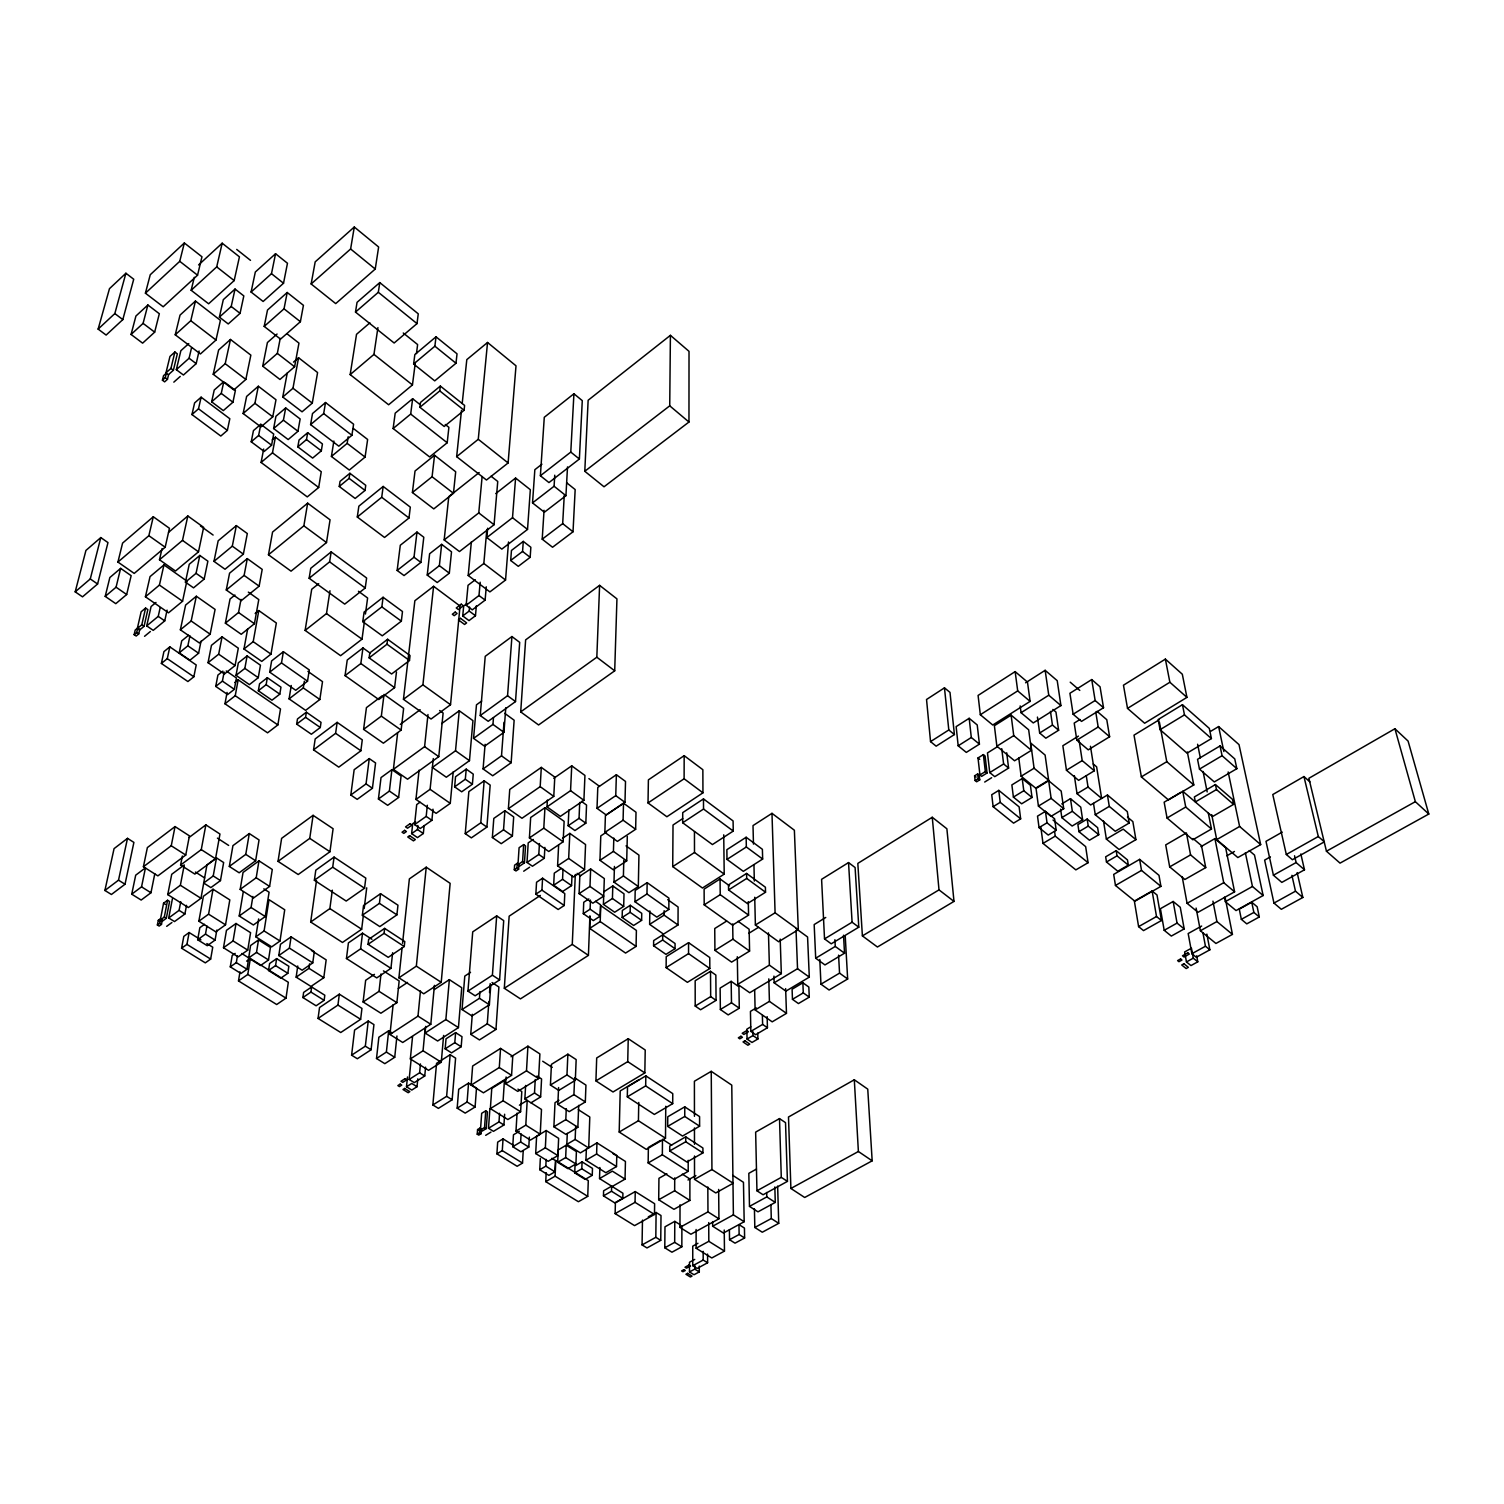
<?xml version="1.0" encoding="UTF-8"?>
<svg xmlns="http://www.w3.org/2000/svg" width="1504" height="1504" viewBox="0 0 1504 1504"><rect width="100%" height="100%" fill="white"/><g stroke="black" fill="none" stroke-linecap="round" stroke-linejoin="round"><path stroke-width="1.5" d="M660.463 1140.446L648.374 1147.439L648.149 1162.93L674.018 1179.38L688.193 1171.353L688.212 1160.298M709.832 968.52L688.55 953.63L688.569 942.651L666.216 956.657L666.122 967.617L687.403 982.338L709.832 968.52L709.756 957.54L688.569 942.651M688.964 422.022L689.02 351.353L670.408 335.336L588.139 400.252L584.793 471.278L604.025 486.788L688.964 422.022L669.731 405.836L670.408 335.336M699.266 1266.105L699.285 1271.914L694.021 1274.734L689.49 1271.952L689.49 1262.27L694.735 1259.431M666.855 1173.816L658.94 1178.309L658.696 1199.76L673.942 1209.329L689.885 1200.418L689.885 1178.967L682.327 1174.135M680.128 1224.688L674.788 1221.361L664.975 1226.813L664.787 1247.794L671.95 1252.212L681.838 1246.797L681.895 1225.798M702.951 792.815L684.113 778.771L684.17 755.666L648.393 779.862L648.017 802.948L666.874 816.747L702.951 792.815L702.857 769.71L684.17 755.666M699.604 1126.195L684.752 1116.457L684.771 1106.85L667.757 1116.776L667.682 1126.383L682.534 1136.046L699.604 1126.195L699.586 1116.588L684.771 1106.85M702.932 1152.91L685.73 1141.762L685.73 1136.836L669.75 1146.048L669.712 1150.955L686.914 1162.028L702.932 1152.91L702.913 1148.003L685.73 1136.836M718.649 1189.42L718.931 1218.823L690.9 1234.239L679.958 1227.396L680.034 1204.798M682.684 822.763L682.722 812.63L703.477 798.906L733.087 820.94L733.256 831.073L712.426 844.571L682.684 822.763L703.534 809.039L703.477 798.906M672.702 1103.654L672.758 1093.615L645.836 1075.868L627.525 1086.828L627.3 1096.848L654.334 1114.426L672.702 1103.654L645.667 1085.907L645.836 1075.868M675.033 948.686L675.07 943.516L662.7 934.868L653.657 940.602L653.582 945.753L665.971 954.363L675.033 948.686L662.662 940.019L662.7 934.868M689.885 1200.418L674.657 1190.773L674.713 1177.895M681.838 1246.797L674.676 1242.36L674.788 1221.361M649.841 910.935L649.634 924.377L663.546 934.116L678.022 924.96L678.097 907.006L667.738 899.655M723.725 834.833L724.214 874.125L702.462 888.018L672.72 866.605L673.021 825.019L682.741 818.59M688.193 1171.353L662.343 1154.771L662.493 1139.28L671.668 1145.202M639.162 1079.59L620.212 1090.945L619.197 1132.042L646.269 1149.357L665.501 1138.227L665.764 1106.267M668.829 909.45L668.923 898.132L647.152 882.66L635.196 890.424L634.951 901.742L656.816 917.12L668.829 909.45L646.964 893.978L647.152 882.66M642.471 1220.12L642.058 1244.917L647.002 1247.944L660.745 1240.349L661.008 1215.533L656.101 1212.468L648.318 1216.849M678.022 924.96L664.11 915.146L664.166 910.672M654.484 1214.461L654.616 1203.708L635.252 1191.563L615.399 1202.862L615.136 1213.615L634.575 1225.628L654.484 1214.461L635.045 1202.335L635.252 1191.563M660.745 1240.349L655.819 1237.303L656.101 1212.468M644.84 1072.916L645.216 1049.999L628.24 1038.7L596.693 1057.97L595.922 1080.887L613.03 1091.979L644.84 1072.916L627.732 1061.636L628.24 1038.7M665.501 1138.227L638.429 1120.743L638.749 1102.451M614.44 866.436L613.989 882.134L628.916 892.662L638.316 886.533L638.937 855.137L626.04 845.887M641.625 920.354L641.738 913.342L630.289 905.295L622.336 910.446L622.148 917.459L633.635 925.468L641.625 920.354L630.138 912.326L630.289 905.295M635.647 829.287L636.004 812.254L623.521 803.192L605.416 815.394L604.852 832.408L617.411 841.394L635.647 829.287L623.088 820.206L623.521 803.192M636.079 946.411L636.399 930.431L600.735 905.596L600.209 921.576L589.7 928.382L625.57 953.066L636.079 946.411L600.209 921.576M603.461 1195.868L611.508 1191.262L611.639 1186.186L603.612 1190.811L603.461 1195.868L614.76 1202.88L622.806 1198.293L622.919 1193.236L599.532 1178.572L599.87 1167.536M612.203 1186.487L625.044 1179.117L625.438 1161.464L612.842 1153.474M606.507 832.088L600.792 835.923L599.964 860.326L613.237 869.726L626.717 860.871L627.3 836.45M624.987 802.346L625.514 781.441L616.377 774.729L597.784 787.438L597.013 808.344L606.225 814.98L624.987 802.346L615.756 795.635L616.377 774.729M613.989 882.134L623.408 875.967L623.803 860.269M586.353 1149.094L585.94 1160.242L605.849 1172.725L616.508 1166.559L616.79 1155.41L596.956 1142.871L580.375 1152.891L566.82 1144.375L567.29 1133.32M590.64 868.955L589.982 886.458L603.743 896.083L592.858 903.19L579.096 893.62L579.83 876.118L590.64 868.955L604.326 878.58L603.405 904.374L614.685 912.232L623.69 906.404L624.01 893.827L612.805 885.95L603.818 891.816M599.964 860.326L613.425 851.396L613.82 838.085M603.405 904.374L612.429 898.508L612.805 885.95M614.704 670.822L616.941 598.874L599.607 585.357L525.629 639.877L520.704 711.9L538.582 724.966L614.704 670.822L596.825 657.21L599.607 585.357M585.94 1160.242L596.599 1154.019L596.956 1142.871M587.744 1196.357L588.29 1180.64L555.803 1160.449L555.089 1176.166L545.745 1181.636L578.401 1201.715L587.744 1196.357L555.089 1176.166M588.854 898.922L583.74 902.268L583.289 913.661L593.328 920.598L600.152 916.162L600.528 904.769L595.546 901.291M592.256 1175.301L592.482 1168.382L582.067 1161.859L574.998 1165.995L574.735 1172.894L585.188 1179.399L592.256 1175.301L581.804 1168.777L582.067 1161.859M540.35 895.444L509.16 916.162L504.31 988.278L520.459 998.882L588.421 955.378L589.906 915.767M583.289 913.661L590.113 909.206L590.452 900.088M589.7 928.382L590.132 916.97M558.604 1087.542L557.815 1104.368L569.208 1111.625L585.319 1101.943L585.94 1085.098L574.622 1077.785M566.82 1144.375L575.148 1139.449L575.675 1126.158M575.919 1163.964L576.408 1151.594L566.2 1145.202L558.247 1149.921L557.683 1162.291L567.929 1168.646L575.919 1163.964L565.673 1157.572L566.2 1145.202M558.962 1100.289L555.014 1102.676L553.886 1126.778L565.936 1134.392L577.856 1127.286L578.702 1105.365M547.381 800.09L547.005 806.877L560.353 816.371L583.909 800.297L584.943 775.444L571.727 765.837L553.773 778.301M557.815 1104.368L573.926 1094.63L574.528 1079.891M575.318 1080.323L576.164 1059.587L567.873 1054.191L551.442 1064.343L550.426 1085.042L558.774 1090.4L575.318 1080.323L566.97 1074.928L567.873 1054.191M568.888 809.866L568.136 825.734L574.923 830.546L585.827 823.177L586.541 805.054L581.503 801.406M558.623 845.342L557.589 865.834L573.494 876.945L584.548 869.594L585.564 844.552L569.828 833.385L562.515 838.33M553.886 1126.778L565.805 1119.634L566.275 1108.674M568.136 825.734L579.04 818.345L579.717 802.478M561.368 868.41L554.28 873.147L553.66 885.254L562.665 891.477L571.558 885.612L572.009 875.516M504.31 988.278L572.272 944.399L575.318 874.463M557.589 865.834L568.662 858.427L569.828 833.385M540.331 1158.512L539.767 1169.736L548.885 1175.357L554.938 1171.804L555.465 1160.58L551.836 1158.324M557.852 1155.598L558.642 1138.34L546.196 1130.538L536.608 1136.291L535.687 1153.549L548.189 1161.295L557.852 1155.598L545.35 1147.796L546.196 1130.538M564.226 905.483L564.79 893.583L542.587 878.204L536.552 882.246L535.856 894.166L558.153 909.488L564.226 905.483L541.929 890.124L542.587 878.204M547.005 806.877L570.561 790.672L571.727 765.837M579.378 459.021L582.274 400.647L573.926 393.766L544.279 417.285L540.387 475.753L548.96 482.577L579.378 459.021L570.787 452.084L573.926 393.766M539.767 1169.736L545.82 1166.145L546.159 1159.415M545.745 1181.636L546.196 1172.65M563.135 841.789L564.132 821.353L544.956 807.704L530.668 817.518L529.408 837.935L548.753 851.49L563.135 841.789L543.79 828.14L544.956 807.704M553.66 885.254L562.552 879.332L563.022 869.256M544.053 510.288L542.211 539.184L552.551 547.249L573.024 531.777L575.167 489.571L566.707 482.803M530.987 1102.789L540.632 1096.924L541.572 1078.951L537.003 1076.018M517.075 1113.11L515.985 1131.102L530.404 1140.088L540.218 1134.204L541.496 1109.463L524.858 1098.916L525.629 1085.456M524.858 1098.916L534.503 1093.013L535.236 1079.534M506.096 1077.014L505.664 1083.726L517.752 1091.378L538.582 1078.575L539.898 1053.928L527.923 1046.182L511.022 1056.767M553.773 796.387L554.788 777.117L541.308 767.397L509.743 789.468L508.39 808.701L521.982 818.27L553.773 796.387L540.18 786.648L541.308 767.397M542.211 539.184L562.684 523.618L564.244 495.493M533.243 839.458L528.205 842.879L527.002 862.45L532.454 866.229L544.279 858.258L544.88 847.391M519.369 1131.234L513.466 1134.787L512.751 1146.725L520.91 1151.782L528.806 1147.063L529.352 1137.118M541.929 464.172L534.841 469.699L532.529 502.9L544.373 512.225L565.936 495.681L567.516 466.917M505.664 1083.726L526.494 1070.829L527.923 1046.182M527.002 862.45L538.808 854.46L539.447 843.575M514.03 1145.691L503.05 1138.885L497.674 1142.119L496.903 1153.85L517.132 1166.277L522.527 1163.081L523.185 1151.35M515.985 1131.102L525.798 1125.161L527.208 1100.42L519.425 1105.177M490.36 1108.598L503.107 1100.759L504.423 1080.549L491.77 1088.407L490.36 1108.598L507.863 1119.54L520.61 1111.776L521.794 1091.566L517.94 1089.122M512.751 1146.725L520.628 1141.987L521.098 1134.016M532.529 502.9L554.092 486.243L554.75 475.189M524.464 862.826L525.535 845.906L523.655 844.609L519.087 847.711L517.978 864.631L519.858 865.947L524.464 862.826L522.584 861.529L523.655 844.609M511.567 1075.36L512.77 1056.259L500.569 1048.42L472.632 1066.016L471.166 1085.098L483.442 1092.806L511.567 1075.36L499.29 1067.539L500.569 1048.42M496.903 1153.85L502.28 1150.616L503.05 1138.885M489.872 1108.956L488.518 1128.282L493.462 1131.346L503.953 1124.973L504.63 1114.238M488.518 1128.282L499.008 1121.89L499.572 1113.298M514.293 869.801L516.925 868.034L517.226 863.371L518.918 864.537L518.598 869.199L515.985 870.966L514.293 869.801L514.612 865.138L517.226 863.371M512.394 835.998L513.691 816.898L504.912 810.712L493.801 818.42L492.353 837.521L501.227 843.669L512.394 835.998L503.539 829.813L504.912 810.712M472.312 1014.298L470.733 1034.357L479.438 1039.922L495.963 1029.413L498.896 987.019L492.052 982.526M499.591 979.931L503.708 920.617L496.677 915.88L472.726 931.86L467.951 991.117L475.132 995.798L499.591 979.931L492.41 975.194L496.677 915.88M530.16 557.326L530.856 547.268L523.279 541.402L511.454 550.445L510.683 560.484L518.297 566.331L530.16 557.326L522.565 551.442L523.279 541.402M480.472 1130.03L484.551 1127.53L485.736 1110.817L487.428 1111.87L486.262 1128.583L482.164 1131.083L480.472 1130.03L481.675 1113.317L485.736 1110.817M487.653 528.224L486.826 537.567L501.828 549.11L527.528 529.408L530.329 489.702L515.59 478.046L495.737 493.594M485.096 744.311L483.085 768.939L492.71 775.763L511.134 762.754L514.142 720.209L504.686 713.328M515.515 701.578L519.688 642.358L511.924 636.549L485.228 656.327L480.246 715.547L488.198 721.3L515.515 701.578L507.562 695.732L511.924 636.549M470.733 1034.357L487.277 1023.81L488.894 1001.476M489.533 992.546L490.191 983.635M477.238 1134.185L479.569 1132.756L479.889 1128.15L481.412 1129.09L481.092 1133.696L478.761 1135.125L477.238 1134.185L477.576 1129.579L479.889 1128.15M470.526 972.336L464.792 976.096L462.048 1009.541L471.974 1015.952L489.364 1004.766L490.812 984.688M475.095 1107L476.505 1088.106L468.552 1083.106L458.701 1089.272L457.178 1108.147L465.187 1113.11L475.095 1107L467.086 1102L468.552 1083.106M483.085 768.939L501.509 755.854L504.009 722.277M481.675 701.033L476.467 704.831L473.572 738.37L484.57 746.228L503.953 732.354L505.776 707.764M462.048 1009.541L479.438 998.299L479.945 991.606M486.901 827.087L490.172 785.069L484.156 780.82L468.853 791.63L465.244 833.63L471.354 837.86L486.901 827.087L480.772 822.82L484.156 780.82M486.826 537.567L512.507 517.714L515.59 478.046M473.572 738.37L492.955 724.402L493.481 717.69M471.354 541.929L468.195 575.487L489.89 591.899L505.551 580.036L508.521 541.985M461.484 410.442L456.652 456.652L486.469 480.02L508.108 462.95L516.004 365.81L487.54 342.48L466.804 359.625L462.198 403.504M461.183 1046.728L461.991 1036.688L455.618 1032.628L446.03 1038.794L445.165 1048.833L451.538 1052.875L461.183 1046.728L454.791 1042.667L455.618 1032.628M452.159 1099.762L455.599 1058.139L450.166 1054.699L436.555 1063.366L432.851 1104.951L438.378 1108.373L452.159 1099.762L446.632 1096.341L450.166 1054.699M425.707 1026.367L425.068 1033.022L437.645 1040.994L458.438 1027.608L461.747 987.714L449.358 979.649L434.43 989.482M475.302 579.736L468.026 585.3L466.146 605.266L472.275 609.853L485.115 600.134L486.262 586.823M479.174 472.538L448.775 496.64L444.169 539.936L459.453 551.554L494.064 524.727L497.749 481.468L491.094 476.242M472.406 784.223L473.252 774.109L466.221 769.127L455.543 776.741L454.622 786.855L461.69 791.8L472.406 784.223L465.319 779.241L466.221 769.127M468.195 575.487L483.837 563.492L486.788 529.972M412.547 1036.613L410.348 1058.948L428.565 1070.322L441.274 1062.238L443.624 1035.429M425.068 1033.022L445.861 1019.562L449.358 979.649M459.246 710.772L455.524 750.778L432.381 767.454L446.312 777.23L469.474 760.667L472.952 720.642L459.246 710.772L441.706 723.574M466.898 603.593L463.683 606.018L462.724 615.944L469.004 620.607L475.471 615.738L476.354 605.83M466.146 605.266L478.986 595.528L480.171 582.217M402.076 947.896L398.917 977.807L423.771 993.787L441.217 982.3L450.147 883.337L426.234 867.188L409.37 878.881L402.564 943.29M411.1 1059.587L409.144 1079.458L414.296 1082.636L424.748 1075.98L425.576 1067.163M419.071 770.198L415.95 799.414L436.122 813.344L450.26 803.362L453.193 771.872M393.127 1004.728L389.95 1034.47L402.734 1042.479L430.802 1024.28L434.412 985.364M462.724 615.944L469.192 611.056L469.568 607.09M444.169 539.936L478.761 512.902L482.126 476.524M409.144 1079.458L419.616 1072.784L420.443 1063.948M410.348 1058.948L423.056 1050.77L425.162 1028.416M450.523 704.718L460.055 606.056L433.603 586.297L414.86 600.735L403.448 699.322L431.065 719.025L450.523 704.718L422.906 684.828L433.603 586.297M456.652 456.652L478.272 439.3L487.54 342.48M407.471 1076.958L406.494 1086.79L411.776 1090.062L417.04 1086.715L417.792 1078.838M389.95 1034.47L417.999 1016.14L420.462 990.948M398.917 977.807L416.345 966.151L426.234 867.188M419.992 802.234L416.702 804.584L414.578 824.606L420.274 828.497L431.892 820.319L433.002 809.19M397.676 732.617L393.39 769.352L407.565 779.204L438.773 756.662L443.116 713.028L439.619 710.527M415.95 799.414L430.088 789.318L433.284 758.561M464.097 410.291L464.604 405.422L440.334 386.058L420.5 402.433L419.898 407.283L444.206 426.478L464.097 410.291L439.77 390.908L440.334 386.058M449.32 573.174L451.52 551.836L441.65 544.354L429.618 553.754L427.23 575.092L437.194 582.537L449.32 573.174L439.375 565.673L441.65 544.354M415.612 821.654L412.698 823.722L411.626 833.63L417.473 837.615L423.32 833.498L424.128 825.564M414.578 824.606L426.196 816.39L427.324 805.26M404.256 946.524L404.783 941.56L384.648 928.4L368.649 939.342L368.066 944.305L388.239 957.352L404.256 946.524L384.084 933.364L384.648 928.4M411.626 833.63L417.473 829.512L417.886 825.546M391.98 1032.872L388.671 1030.785L378.858 1037.215L376.508 1058.496L384.836 1063.666L394.725 1057.274L396.943 1035.993M453.456 493.293L455.693 471.767L434.543 455.261L415.029 471.015L412.397 492.522L433.772 508.897L453.456 493.293L432.08 476.749L434.543 455.261M374.458 974.366L365.66 980.288L363.103 1001.984L380.907 1013.226L396.868 1002.679L399.162 980.965L383.445 970.888M393.39 769.352L424.598 746.661L427.982 714.513M376.508 1058.496L386.378 1052.086L388.671 1030.785M419.879 404.444L412.641 398.729L395.195 413.168L393.127 428.527L429.618 456.953L447.196 442.759L448.888 427.343L445.259 424.485M455.994 363.254L457.028 353.816L436.01 336.802L414.841 354.587L413.638 364.006L434.731 380.869L455.994 363.254L434.882 346.202L436.01 336.802M371.939 939.286L362.52 933.194L348.42 942.876L346.446 958.518L376.752 977.901L390.946 968.35L392.638 952.728M396.906 914.864L397.958 905.201L380.55 893.696L363.536 905.521L362.351 915.203L379.816 926.596L396.906 914.864L379.44 903.359L380.55 893.696M398.635 797.44L401.079 776.008L391.905 769.653L381.02 777.568L378.425 799L387.675 805.317L398.635 797.44L389.404 791.066L391.905 769.653M371.093 1049.754L373.932 1024.6L368.236 1021.028L354.587 1030.052L351.598 1055.188L357.35 1058.741L371.093 1049.754L365.34 1046.182L368.236 1021.028M363.103 1001.984L379.046 991.324L381.001 973.972M409.483 660.5L410.047 655.537L387.618 639.275L369.796 652.924L369.138 657.887L391.604 673.999L409.483 660.5L386.998 644.22L387.618 639.275M420.894 562.402L423.79 537.229L416.984 532.078L400.29 545.256L397.15 570.448L404.031 575.562L420.894 562.402L414.014 557.232L416.984 532.078M401.136 730.098L403.636 708.365L384.028 694.416L381.339 716.148L363.592 729.365L383.388 743.183L401.136 730.098L381.339 716.148M360.64 1019.317L361.938 1008.432L339.321 994.182L319.525 1007.548L318.058 1018.434L340.75 1032.515L360.64 1019.317L337.949 1005.086L339.321 994.182M370.398 653.281L362.953 647.923L347.236 660.012L345.055 675.616L378.782 699.529L394.593 687.648L396.473 672.025M316.498 880.648L310.689 922.027L342.48 942.463L361.674 929.228L363.348 915.428M364.194 908.529L366.713 887.83M346.446 958.518L360.622 948.836L362.52 933.194M401.342 621.152L402.489 611.526L383.088 597.276L364.1 612.072L362.784 621.678L382.26 635.816L401.342 621.152L381.847 606.883L383.088 597.276M408.994 517.996L410.31 507.13L383.182 486.45L358.854 506.171L357.294 517.019L384.535 537.454L408.994 517.996L381.715 497.279L383.182 486.45M364.551 888.206L365.792 878.11L334.076 857.092L315.802 870.158L314.374 880.254L346.183 901.046L364.551 888.206L332.704 867.188L334.076 857.092M372.428 788.265L375.568 762.96L369.251 758.599L354.154 769.71L350.808 795.014L357.181 799.357L372.428 788.265L366.055 783.885L369.251 758.599M369.871 322.834L356.523 334.32L350.169 374.609L388.634 404.764L412.453 384.93L415.33 362.52M416.476 353.553L417.623 344.566L403.26 333.004M393.127 428.527L410.686 414.07L412.641 398.729M360.866 750.797L362.276 739.855L337.159 722.371L315.182 738.934L313.565 749.857L338.776 767.134L360.866 750.797L335.618 733.313L337.159 722.371M363.592 729.365L366.431 707.632L382.26 695.732M417.003 323.604L418.262 313.828L379.779 282.583L357.05 302.342L355.489 312.08L394.142 343.006L417.003 323.604L378.331 292.284L379.779 282.583M324.15 1000.348L324.808 995.234L311.629 986.962L303.62 992.414L302.906 997.547L316.103 1005.781L324.15 1000.348L310.933 992.076L311.629 986.962M297.754 966L296.156 977.149L310.99 986.436L323.792 977.713L326.161 959.872L311.422 950.49M345.055 675.616L360.847 663.527L362.953 647.923M310.689 922.027L329.865 908.585L332.328 890.18M329.94 851.753L333.098 828.723L313.095 815.337L281.624 838.348L278.033 861.36L298.206 874.52L329.94 851.753L309.749 838.367L313.095 815.337M318.716 583.684L311.704 589.267L305.124 630.402L340.6 655.688L362.013 639.162L364.494 620.87M365.434 614.008L367.615 597.99L358.441 591.279M296.156 977.149L308.959 968.332L309.561 963.876M312.757 962.898L314.298 951.656L291.08 936.86L280.496 944.268L278.804 955.529L302.135 970.212L312.757 962.898L289.426 948.122L291.08 936.86M365.228 588.008L366.619 578.006L331.162 551.893L310.764 568.286L309.147 578.269L344.717 604.119L365.228 588.008L329.62 561.857L331.162 551.893M365.04 490.436L365.754 485.341L349.887 473.29L340.036 481.374L339.246 486.469L355.151 498.463L365.04 490.436L349.116 478.366L349.887 473.29M239.982 971.847L238.497 980.909L276.698 1004.522L286.004 998.148L288.317 982.281L250.341 958.537L246.637 961.131M333.869 441.048L331.406 456.464L349.304 470.056L365.077 457.084L367.634 439.469L353.421 428.508M287.828 973.295L288.843 966.301L276.623 958.631L269.611 963.538L268.539 970.512L280.778 978.164L287.828 973.295L275.57 965.606L276.623 958.631M350.169 374.609L373.951 354.399L377.918 327.609M320.277 727.504L321.029 722.371L306.365 712.2L297.472 718.968L296.664 724.101L311.366 734.234L320.277 727.504L305.575 717.333L306.365 712.2M280.007 941.015L284.726 909.77L269.009 899.674L264.102 930.938L255.793 936.804L271.716 946.843L280.007 941.015L264.102 930.938M291.25 685.504L289.088 698.89L305.632 710.358L319.844 699.492L322.514 681.65L307.925 671.386M305.124 630.402L326.5 613.576L329.978 590.752M258.5 939.925L256.507 952.427L248.555 958.01L260.568 965.512L268.52 959.947L270.438 947.464L258.5 939.925L250.566 945.527L246.994 969.272L240.96 973.483L230.281 966.865L232.18 955.529L235.188 953.404M375.248 269.047L378.632 246.994L354.286 227.01L315.182 261.865L311.14 283.974L335.712 303.601L375.248 269.047L350.62 248.987L354.286 227.01M351.898 435.295L353.59 424.203L325.522 402.527L312.494 413.562L310.595 424.617L338.814 446.18L351.898 435.295L323.68 413.581L325.522 402.527M307.53 681.18L309.279 669.938L283.372 651.702L271.622 660.914L269.705 672.156L295.724 690.28L307.53 681.18L281.492 662.926L283.372 651.702M331.406 456.464L347.161 443.36L348.176 436.762M243.291 891.703L239.211 915.992L253.386 924.979L265.249 916.538L269.084 892.229L263.82 888.845M289.088 698.89L303.3 687.93L304.353 681.237M326.5 542.549L330.053 519.82L307.662 503.163L272.562 532.059L268.464 554.788L291.043 571.163L326.5 542.549L303.864 525.836L307.662 503.163M269.611 886.42L272.28 869.481L258.97 860.833L243.046 872.452L240.189 889.39L253.593 897.963L269.611 886.42L256.206 877.772L258.97 860.833M238.497 980.909L247.784 974.442L250.341 958.537M255.793 936.804L258.65 918.944M247.746 950.114L250.585 932.687L236.015 923.494L226.465 930.337L223.494 947.746L238.158 956.882L247.746 950.114L233.082 940.921L236.015 923.494M263.67 449.019L261.094 462.461L307.267 496.903L318.679 487.484L321.254 471.748L275.401 437.156L272.186 439.901M239.211 915.992L251.074 907.495L252.879 896.459M279.8 694.152L280.966 687.159L267.336 677.702L259.553 683.794L258.331 690.768L271.98 700.206L279.8 694.152L266.133 684.677L267.336 677.702M230.281 966.865L236.316 962.616L237.425 955.83M321.311 450.843L322.439 443.943L307.681 432.701L299.033 439.995L297.83 446.876L312.644 458.081L321.311 450.843L306.496 439.582L307.681 432.701M255.624 860.758L259.045 839.946L249.288 833.554L232.932 845.643L229.322 866.454L239.155 872.79L255.624 860.758L245.772 854.366L249.288 833.554M227.085 692.423L224.961 703.778L267.562 732.824L277.864 724.928L280.496 709.023L238.158 679.827L234.756 682.515M247.652 628.992L243.968 648.995L261.752 661.403L270.983 654.127L276.341 623.013L258.801 610.568L255.154 613.482M225.525 924.828L229.811 899.9L213.042 889.24L203.378 896.309L198.848 921.219L215.786 931.822L225.525 924.828L208.586 914.169L213.042 889.24M204.525 924.321L199.844 927.686L197.663 939.737L207.251 945.696L215.072 940.094L216.839 930.055M287.245 373.03L282.752 397.037L302.06 411.814L312.287 403.11L317.588 372.541L298.563 357.726L293.506 362.107M258.256 677.684L260.455 665.219L247.107 655.913L238.328 662.888L236.015 675.352L249.42 684.621L258.256 677.684L244.851 668.396L247.107 655.913M200.934 939.868L189.128 932.536L183.808 936.39L181.589 948.216L205.315 962.861L210.654 959.063L212.741 947.219L206.838 943.553M297.961 431.272L300.142 418.977L285.685 407.941L275.946 416.27L273.634 428.546L288.166 439.563L297.961 431.272L283.41 420.199L285.685 407.941M216.482 857.919L213.23 875.967L203.66 883.017L210.88 887.604L220.468 880.592L223.645 862.525L216.482 857.919L206.95 864.95L200.972 898.302L188.338 907.532L167.752 894.617L171.719 874.294L184.259 864.95L180.367 885.273L167.752 894.617M182.341 856.039L180.612 865.026L194.843 874.087L215.523 858.784L219.96 834.043L205.86 824.869L189.09 837.484M197.663 939.737L205.484 934.097L206.932 926.069M234.925 595.039L230.037 599.024L225.374 623.164L241.223 634.293L254.42 623.728L258.782 599.57L248.329 592.125M243.968 648.995L253.198 641.663L258.801 610.568M282.752 397.037L292.979 388.239L298.563 357.726M259.139 586.165L262.204 569.377L247.295 558.623L229.567 573.193L226.277 589.982L241.298 600.641L259.139 586.165L244.118 575.412L247.295 558.623M181.589 948.216L186.928 944.38L189.128 932.536M222.893 671.122L217.911 675.07L215.73 686.407L227.649 694.566L234.342 689.321L236.429 677.984L226.258 670.972M277.074 334.038L267.411 342.536L262.711 366.186L279.951 379.459L294.596 366.769L298.958 343.119L287.02 333.794M224.961 703.778L235.244 695.713L238.158 679.827M235.075 665.539L238.309 648.168L222.047 636.831L211.462 645.329L208.041 662.7L224.434 673.999L235.075 665.539L218.682 654.184L222.047 636.831M180.612 865.026L201.273 849.61L205.86 824.869M300.386 321.706L303.432 305.331L287.208 292.49L267.505 310.012L264.196 326.406L280.534 339.133L300.386 321.706L284.03 308.828L287.208 292.49M271.585 445.203L273.69 434.036L260.794 424.297L253.443 430.614L251.224 441.8L264.178 451.482L271.585 445.203L258.632 435.464L260.794 424.297M172.471 898.508L168.711 917.966L174.502 921.576L184.898 914L186.534 905.333M261.094 462.461L272.468 452.836L275.401 437.156M215.73 686.407L222.404 681.124L224.134 672.062M168.711 917.966L179.089 910.352L180.743 901.704M272.75 416.834L275.984 399.744L258.331 386.246L246.618 396.436L243.14 413.525L260.944 426.948L272.75 416.834L254.928 403.316L258.331 386.246M225.374 623.164L238.534 612.523L241.016 599.363M185.744 855.043L189.429 835.867L175.047 826.58L147.373 847.579L143.406 866.755L157.882 875.873L185.744 855.043L171.249 845.774L175.047 826.58M243.366 554.13L247.314 533.544L236.354 525.61L218.174 540.782L213.982 561.368L225.017 569.245L243.366 554.13L232.312 546.159L236.354 525.61M262.711 366.186L277.338 353.402L280.233 338.381M161.473 924.396L162.376 919.771L160.59 918.662L158.296 920.354L157.375 924.979L159.161 926.088L161.473 924.396L159.687 923.287L157.375 924.979M164.293 917.083L167.583 900.257L169.576 901.498L166.305 918.324L162.244 921.294L160.251 920.053L164.293 917.083L166.305 918.324M283.523 283.241L287.471 263.256L275.552 253.725L255.323 272.017L251.093 292.039L263.125 301.477L283.523 283.241L271.491 273.69L275.552 253.725M159.687 923.287L163.56 903.227L167.583 900.257M210.146 634.199L215.091 609.421L196.328 596.242L185.612 605.059L180.367 629.819L199.336 642.941L210.146 634.199L191.177 621.002L196.328 596.242M193.828 676.8L196.216 664.975L169.82 646.852L163.917 651.646L161.379 663.452L187.906 681.538L193.828 676.8L167.282 658.658L169.82 646.852M188.639 635.233L181.721 640.854L179.202 652.849L189.936 660.218L198.603 653.225L201.028 641.23M131.732 894.184L141.545 886.852L145.456 867.846L135.698 875.178L131.732 894.184L141.169 900.05L150.964 892.756L154.799 873.749M245.848 379.44L250.848 355.132L230.469 339.453L218.606 350.018L213.23 374.289L233.853 389.931L245.848 379.44L225.205 363.686L230.469 339.453M179.202 652.849L187.868 645.818L189.955 635.835M204.187 579.059L207.872 561.18L199.825 555.446L189.26 564.263L185.424 582.161L193.546 587.857L204.187 579.059L196.065 573.325L199.825 555.446M227.367 430.388L229.811 418.732L201.122 397.188L194.599 402.94L191.967 414.559L220.806 436.047L227.367 430.388L198.509 408.806L201.122 397.188M162.018 548.64L159.499 559.77L175.498 571.031L198.49 551.818L203.642 527.359L187.831 515.966L168.561 532.341M211.65 401.831L221.257 393.409L223.795 381.621L214.226 390.044L211.65 401.831L223.306 410.611L232.932 402.226L235.395 390.42L225.45 382.881M125.02 884.239L133.894 842.409L127.502 838.348L114.06 848.632L104.904 890.462L111.409 894.485L125.02 884.239L118.515 880.178L104.904 890.462M182.567 601.243L186.853 581.07L163.955 564.921L150.043 576.615L145.418 596.787L168.523 612.824L182.567 601.243L159.424 585.075L163.955 564.921M118.515 880.178L127.502 838.348M240.057 313.358L243.817 295.912L235.038 289.05L223.306 299.672L219.396 317.118L228.232 323.943L240.057 313.358L231.221 306.478L235.038 289.05M155.984 602.465L151.096 606.526L146.715 625.89L153.22 630.364L164.744 620.87L167.094 610.116M159.499 559.77L182.492 540.387L187.831 515.966M194.298 277.319L191.158 290.272L208.624 303.789L234.173 280.59L239.437 256.846L222.178 243.197L198.584 264.948M146.715 625.89L158.24 616.377L160.138 607.766M215.993 340.036L220.411 320.333L195.445 301.044L180.029 315.107L175.235 334.79L200.427 353.966L215.993 340.036L190.782 320.709L195.445 301.044M165.177 547.23L169.444 528.299L153.295 516.756L122.576 543.113L117.932 562.064L134.213 573.419L165.177 547.23L148.858 535.687L153.295 516.756M138.725 633.917L139.778 629.311L137.766 627.939L135.21 630.044L134.157 634.669L136.168 636.042L138.725 633.917L136.714 632.545L137.766 627.939M137.315 628.522L141.79 624.799L145.606 608.067L147.843 609.609L144.046 626.36L139.552 630.063L137.315 628.522L141.15 611.771L145.606 608.067M191.158 290.272L216.708 266.885L222.178 243.197M188.771 343.589L180.856 350.714L176.325 369.683L183.432 375.022L196.178 363.63L199.092 350.996M176.325 369.683L189.09 358.234L191.553 347.725M126.674 594.531L131.149 575.675L120.64 568.362L109.848 577.536L105.205 596.392L115.789 603.668L126.674 594.531L116.071 587.199L120.64 568.362M173.392 370.247L177.322 353.835L174.896 351.992L169.971 356.448L165.966 372.86L168.41 374.684L173.392 370.247L170.93 368.405L174.896 351.992M197.55 275.194L201.968 256.789L184.334 242.971L150.25 274.743L145.418 293.186L163.184 306.778L197.55 275.194L179.747 261.32L184.334 242.971M162.432 380.211L165.271 377.673L166.38 373.142L163.541 375.68L162.432 380.211L164.632 381.866L167.452 379.328L168.561 374.797M97.591 584.003L107.968 542.587L100.806 537.567L85.935 550.426L75.2 591.843L82.513 596.844L97.591 584.003L90.278 578.946L100.806 537.567M154.668 332.14L159.33 313.734L147.881 304.992L135.924 316.028L131.074 334.452L142.617 343.156L154.668 332.14L143.087 323.379L147.881 304.992M122.82 319.6L133.724 279.236L125.904 273.239L109.472 288.674L98.136 329.094L106.126 335.072L122.82 319.6L114.83 313.565L125.904 273.239M98.136 329.094L114.83 313.565M145.418 293.186L179.747 261.32M131.074 334.452L143.087 323.379M175.235 334.79L190.782 320.709M219.396 317.118L231.221 306.478M251.093 292.039L271.491 273.69M165.966 372.86L170.93 368.405M173.825 382.148L180.236 376.432M311.14 283.974L350.62 248.987M264.196 326.406L284.03 308.828M213.23 374.289L225.205 363.686M191.967 414.559L198.509 408.806M355.489 312.08L378.331 292.284M243.14 413.525L254.928 403.316M75.2 591.843L90.278 578.946M251.224 441.8L258.632 435.464M273.634 428.546L283.41 420.199M117.932 562.064L148.858 535.687M105.205 596.392L116.071 587.199M310.595 424.617L323.68 413.581M297.83 446.876L306.496 439.582M413.638 364.006L434.882 346.202M145.418 596.787L159.424 585.075M185.424 582.161L196.065 573.325M213.982 561.368L232.312 546.159M134.157 634.669L136.714 632.545M419.898 407.283L439.77 390.908M144.553 636.305L150.344 631.53M339.246 486.469L349.116 478.366M268.464 554.788L303.864 525.836M226.277 589.982L244.118 575.412M180.367 629.819L191.177 621.002M161.379 663.452L167.282 658.658M357.294 517.019L381.715 497.279M412.397 492.522L432.08 476.749M309.147 578.269L329.62 561.857M208.041 662.7L218.682 654.184M236.015 675.352L244.851 668.396M397.15 570.448L414.014 557.232M269.705 672.156L281.492 662.926M258.331 690.768L266.133 684.677M540.387 475.753L570.787 452.084M362.784 621.678L381.847 606.883M427.23 575.092L439.375 565.673M584.793 471.278L669.731 405.836M369.138 657.887L386.998 644.22M510.683 560.484L522.565 551.442M296.664 724.101L305.575 717.333M143.406 866.755L171.249 845.774M313.565 749.857L335.618 733.313M403.448 699.322L422.906 684.828M400.29 724.402L420.142 709.719M229.322 866.454L245.772 854.366M166.681 926.332L171.907 922.516M350.808 795.014L366.055 783.885M278.033 861.36L309.749 838.367M240.189 889.39L256.206 877.772M480.246 715.547L507.562 695.732M198.848 921.219L208.586 914.169M378.425 799L389.404 791.066M520.704 711.9L596.825 657.21M314.374 880.254L332.704 867.188M223.494 947.746L233.082 940.921M454.622 786.855L465.319 779.241M278.804 955.529L289.426 948.122M465.244 833.63L480.772 822.82M268.539 970.512L275.57 965.606M508.39 808.701L540.18 786.648M362.351 915.203L379.44 903.359M492.353 837.521L503.539 829.813M368.066 944.305L384.084 933.364M529.408 837.935L543.79 828.14M302.906 997.547L310.933 992.076M597.013 808.344L615.756 795.635M517.978 864.631L522.584 861.529M523.693 871.211L529.634 867.206M318.058 1018.434L337.949 1005.086M648.017 802.948L684.113 778.771M604.852 832.408L623.088 820.206M535.856 894.166L541.929 890.124M398.278 988.56L407.509 982.432M579.096 893.62L589.982 886.458M351.598 1055.188L365.34 1046.182M467.951 991.117L492.41 975.194M944.474 687.836L926.539 699.492L930.544 741.622L936.146 746.172L954.401 734.554L950.002 692.404L944.474 687.836L948.798 729.966L954.401 734.554M672.72 866.605L694.491 852.486L694.453 831.693M634.951 901.742L646.964 893.978M754.726 897.268L755.384 925.016L778.621 941.748L798.304 929.679L794.375 830.227L771.984 813.344L753.015 825.583L753.466 844.082M746.153 837.258L726.864 849.685L726.996 859.404L743.314 871.342L762.66 859.047L762.396 849.309L746.153 837.258L746.341 846.978L762.66 859.047M622.148 917.459L630.138 912.326M1015.144 671.611L978.089 695.431L980.326 714.738L992.753 725.022L1030.108 701.39L1027.476 682.083L1015.144 671.611L1017.7 690.9L1030.108 701.39M726.996 859.404L746.341 846.978M445.165 1048.833L454.791 1042.667M930.544 741.622L948.798 729.966M969.178 718.31L956.149 726.62L958.18 745.796L966.301 752.395L979.424 744.142L977.224 724.966L969.178 718.31L971.302 737.486L979.424 744.142M1025.596 682.797L1045.148 670.314L1057.218 680.673L1060.922 705.583L1033.248 722.935L1021.066 712.708L1020.163 705.921M729.459 885.762L720.059 878.956L704.116 889.127L704.192 904.844L732.542 925.129L748.578 915.128L748.296 901.648M649.634 924.377L664.11 915.146M980.326 714.738L1017.7 690.9M406.494 1086.79L411.758 1083.444L417.04 1086.715M746.586 873.448L728.5 884.935L728.575 889.917L747.432 903.584L765.536 892.229L765.404 887.228L746.586 873.448L746.698 878.449L765.536 892.229M704.192 904.844L720.228 894.673L720.059 878.956M728.575 889.917L746.698 878.449M958.18 745.796L971.302 737.486M1011.12 715.133L994.388 725.718L996.87 746.21L1014.561 760.78L1031.424 750.308L1028.661 729.797L1011.12 715.133L1013.734 735.625L1031.424 750.308M1021.066 712.708L1048.758 695.224L1045.148 670.314M653.582 945.753L662.662 940.019M1091.735 679.564L1069.927 693.269L1073.123 714.231L1081.526 721.394L1103.522 707.745L1100.044 686.783L1091.735 679.564L1095.138 700.507L1103.522 707.745M978.014 757.96L983.372 754.613L985.082 756.004L987.056 773L981.661 776.365L979.931 774.955L978.014 757.96L979.724 759.37M996.87 746.21L1013.734 735.625M997.284 746.792L987.47 752.94L989.764 772.586L994.764 776.666L1008.601 768.074L1006.702 752.79M432.851 1104.951L446.632 1096.341M726.639 921.087L714.738 928.532L714.926 950.359L731.602 962.109L749.594 951.073L749.124 929.228L738.107 921.313M471.166 1085.098L499.29 1067.539M1052.894 709.437L1055.958 712.05L1058.628 730.248L1045.844 738.201L1039.659 733.012L1052.443 725.041L1050.469 711.392M666.122 967.617L688.55 953.63M1073.123 714.231L1095.138 700.507M974.592 775.838L977.675 773.921L979.217 775.18L979.743 779.862L976.66 781.779L975.118 780.52L974.592 775.838L976.134 777.098M1165.374 659.109L1123.469 685.204L1127.511 708.384L1144.638 723.236L1186.938 697.386L1182.313 674.224L1165.374 659.109L1169.868 682.252L1186.938 697.386M979.931 774.955L985.327 771.608L983.372 754.613M975.118 780.52L978.202 778.621L977.675 773.921M989.764 772.586L1003.619 763.976L1001.739 748.691M848.538 862.582L821.598 879.314L824.53 938.91L831.223 943.816L858.784 927.178L855.099 867.545L848.538 862.582L852.091 922.215L858.784 927.178M1079.985 719.495L1074.213 723.086L1076.826 740.175L1088.257 749.838L1109.614 736.753L1106.775 719.683L1097.036 711.317M457.178 1108.147L467.086 1102M984.688 782.042L991.644 777.718M755.384 925.016L775.086 912.796L771.984 813.344M714.926 950.359L732.918 939.192L732.692 923.907M932.254 817.274L857.825 863.39L862.394 935.902L877.434 947.012L953.987 901.404L946.881 828.779L932.254 817.274L939.004 889.879L953.987 901.404M748.691 933.401L758.411 927.385M1078.443 736.095L1062.858 745.721L1066.449 770.236L1078.594 780.35L1094.329 770.781L1090.456 746.266M1127.511 708.384L1169.868 682.252M1076.826 740.175L1098.183 726.996L1095.758 712.05M1021.122 776.214L1034.075 768.224L1030.71 743.07L1045.111 755.064L1048.626 780.219L1035.673 788.134L1021.122 776.214L1018.772 757.922M998.788 790.371L991.738 794.732L993.129 806.689L1013.564 823.139L1020.652 818.853L1019.129 806.877L998.788 790.371L1000.216 802.346L1020.652 818.853M1022.212 778.564L1011.872 784.919L1013.395 797.101L1021.648 803.794L1032.026 797.458L1030.409 785.295L1022.212 778.564L1023.792 790.728L1032.026 797.458M710.508 971.302L695.168 980.74L695.205 1006.044L700.601 1009.748L716.073 1000.367L715.848 975.043L710.508 971.302L710.678 996.626L716.073 1000.367M993.129 806.689L1000.216 802.346M1013.395 797.101L1023.792 790.728M550.426 1085.042L566.97 1074.928M1048.683 780.764L1036.049 788.472L1038.418 806.069L1051.014 816.352L1063.723 808.701L1061.185 791.085L1048.683 780.764L1051.127 798.361L1063.723 808.701M1066.449 770.236L1082.203 760.61L1079.12 740.551M825.752 917.478L814.172 924.565L815.694 958.217L824.963 964.929L844.534 953.198L843.518 935.225M1182.464 704.699L1158.174 719.514L1160.073 729.684L1187.051 753.147L1211.416 738.577L1209.31 728.406L1182.464 704.699L1184.475 714.87L1211.416 738.577M1158.982 719.927L1134.016 735.155L1141.367 776.91L1168.42 799.902L1193.781 784.956L1187.333 751.962M731.17 981.341L720.134 988.072L720.36 1009.504L728.18 1014.899L739.291 1008.206L738.934 986.774L731.17 981.341L731.489 1002.792L739.291 1008.206M695.205 1006.044L710.678 996.626M485.679 1135.332L490.962 1132.117M780.2 939.098L781.328 973.652L749.744 992.734L737.768 984.349L769.371 965.136L768.45 932.894M1160.073 729.684L1184.475 714.87M1038.418 806.069L1051.127 798.361M824.53 938.91L852.091 922.215M595.922 1080.887L627.732 1061.636M1045.449 811.352L1037.516 816.146L1039.057 827.614L1048.232 835.058L1056.203 830.283L1054.605 818.815L1045.449 811.352L1047.028 822.82L1056.203 830.283M1093.502 803.362L1095.269 814.754L1115.235 831.261L1129.222 823.008L1127.304 811.615L1107.452 795.014L1090.663 804.978L1077.033 793.68L1088.031 787.043L1086.283 775.782M720.36 1009.504L731.489 1002.792M1061.768 803.926L1070.472 798.662L1080.737 807.122L1082.636 819.755L1072.126 826.034L1061.824 817.612L1060.621 809.19M795.992 928.551L807.573 936.992L809.302 977.13L785.896 991.136L774.146 982.808L797.534 968.708L796.067 930.788M815.694 958.217L835.265 946.43L834.908 939.699M1039.057 827.614L1047.028 822.82M862.394 935.902L939.004 889.879M1061.824 817.612L1072.333 811.295L1070.472 798.662M1210.645 731.339L1218.616 726.564L1239.014 744.63L1260.672 844.609L1237.83 857.562L1216.717 839.627L1211.716 814.642M1141.367 776.91L1166.784 761.701L1159.396 722.127M756.268 1007.887L750.44 1011.384L750.853 1031.387L755.685 1034.714L767.435 1027.758L767.134 1016.648M785.633 988.617L786.479 1013.358L772.191 1021.836L755.121 1009.936L769.428 1001.382L768.788 978.878M802.873 982.789L792.1 989.237L792.458 999.333L798.436 1003.563L809.265 997.133L808.832 987.038L802.873 982.789L803.286 992.884L809.265 997.133M1053.007 820.018L1085.662 846.639L1088.069 862.713L1075.849 869.876L1043.005 843.406L1055.244 836.111L1054.605 831.505M1087.166 819.06L1077.898 824.587L1078.951 831.656L1089.46 840.228L1098.747 834.739L1097.638 827.67L1087.166 819.06L1088.257 826.11L1098.747 834.739M1095.269 814.754L1109.275 806.388L1107.452 795.014M627.3 1096.848L645.667 1085.907M792.458 999.333L803.286 992.884M1220.045 745.946L1197.541 759.332L1199.478 769.108L1214.273 781.93L1236.852 768.676L1234.746 758.9L1220.045 745.946L1222.075 755.704L1236.852 768.676M535.687 1153.549L545.35 1147.796M845.248 936.334L847.654 978.991L829.08 990.008L820.958 984.18L839.552 973.126L838.574 955.153M750.778 1026.818L746.849 1029.168L747.056 1039.076L752 1042.46L757.903 1038.982L757.772 1033.022M1078.951 831.656L1088.257 826.11M750.853 1031.387L762.622 1024.412L762.378 1015.52M1199.478 769.108L1222.075 755.704M747.056 1039.076L752.959 1035.56L752.884 1031.594M1180.866 792.345L1164.152 802.196L1167.048 818.007L1192.841 839.777L1211.491 829.005L1208.332 813.194M712.633 1221.605L712.652 1226.23L723.443 1233.036L744.179 1221.718L733.388 1214.856L731.771 1085.136L711.242 1071.337L694.397 1081.244L694.453 1116.288M557.683 1162.291L565.673 1157.572M1106.361 839.063L1123.225 829.136L1135.915 839.646L1119.07 849.497L1106.361 839.063L1103.504 821.015M619.197 1132.042L638.429 1120.743M1215.439 784.562L1194.364 796.932L1195.36 801.933L1216.473 789.562L1215.439 784.562L1232.509 799.357L1233.562 804.377L1212.468 816.597L1182.708 791.236L1185.735 807.046L1211.491 829.005M1167.048 818.007L1185.735 807.046M1116.175 850.662L1105.666 856.81L1106.474 861.999L1117.792 871.23L1128.338 865.12L1127.474 859.931L1116.175 850.662L1117.021 855.851L1128.338 865.12M1106.474 861.999L1117.021 855.851M574.735 1172.894L581.804 1168.777M667.682 1126.383L684.752 1116.457M1139.637 859.367L1113.693 874.407L1115.46 885.461L1134.9 901.216L1160.919 886.382L1158.982 875.328L1139.637 859.367L1141.517 870.421L1160.919 886.382M599.532 1178.572L612.372 1171.146L625.044 1179.117M1303.949 776.553L1272.779 794.544L1286.315 854.479L1292.387 859.724L1324.347 841.845L1318.312 836.525L1303.949 776.553L1309.89 781.873M1115.46 885.461L1141.517 870.421M1394.922 728.744L1308.875 778.301L1326.453 851.226L1340.045 863.127L1428.8 814.04L1408.082 741.077L1394.922 728.744L1415.358 801.67L1428.8 814.04M648.149 1162.93L662.343 1154.771M669.712 1150.955L685.73 1141.762M1200.925 846.658L1214.912 838.612L1225.647 847.748L1234.596 891.816L1198.011 912.308L1187.088 903.321L1182.219 876.888M1216.717 839.627L1239.616 826.486L1260.672 844.609M1169.68 866.887L1190.566 854.892L1205.738 867.601L1184.87 879.483L1169.68 866.887L1165.713 844.91L1186.412 832.896L1190.566 854.892M1152.12 890.988L1134.373 901.122L1138.603 926.633L1143.529 930.6L1161.445 920.523L1157.008 894.993L1152.12 890.988L1156.52 916.519L1161.445 920.523M1226.832 855.814L1234.446 851.471M1282.254 832.107L1265.992 841.338L1273.418 875.215L1281.822 882.397L1304.494 869.801L1300.828 853.971M779.504 1118.6L755.647 1132.117L756.944 1190.792L763.092 1194.759L787.438 1181.373L785.52 1122.642L779.504 1118.6L781.29 1177.369L787.438 1181.373M615.136 1213.615L635.045 1202.335M854.31 1079.778L788.491 1117.021L790.897 1188.461L804.696 1197.485L872.17 1160.825L867.752 1089.14L854.31 1079.778L858.389 1151.5L872.17 1160.825M1173.176 901.479L1160.411 908.698L1164.19 930.299L1171.315 936.071L1184.193 928.908L1180.264 907.288L1173.176 901.479L1177.049 923.099L1184.193 928.908M688.005 1180.001L695.882 1175.564M1138.603 926.633L1156.52 916.519M711.937 1169.548L733.181 1183.253L715.772 1192.954L694.528 1179.362L711.937 1169.548L711.242 1071.337M658.696 1199.76L674.657 1190.773M1187.088 903.321L1223.73 882.698L1234.596 891.816M1270.41 856.866L1264.638 860.119L1273.963 903.077L1281.333 909.3L1302.84 897.474L1297.162 872.602M1286.315 854.479L1318.312 836.525M1164.19 930.299L1177.049 923.099M1225.346 901.648L1252.456 886.495L1263.134 895.519L1236.044 910.559L1225.346 901.648L1224.463 897.155M1273.418 875.215L1296.11 862.544L1304.494 869.801M1326.453 851.226L1415.358 801.67M756.437 1169.078L748.823 1173.327L749.481 1206.396L757.978 1211.848L775.274 1202.41L774.842 1186.957M1201.64 926.05L1188.179 933.533L1191.882 953.705L1196.282 957.277L1209.855 949.814L1206.866 934.116M1200.38 930.75L1216.905 921.557L1232.453 934.379L1215.928 943.459L1200.38 930.75L1196.112 908.078M1251.742 902.231L1239.277 909.149L1241.345 919.339L1246.778 923.87L1259.299 916.97L1257.156 906.78L1251.742 902.231L1253.866 912.42L1259.299 916.97M642.058 1244.917L655.819 1237.303M679.958 1227.396L707.97 1211.886L718.931 1218.823M1241.345 919.339L1253.866 912.42M1273.963 903.077L1295.489 891.195L1302.84 897.474M756.944 1190.792L781.29 1177.369M1191.882 953.705L1205.456 946.242L1209.855 949.814M664.787 1247.794L674.676 1242.36M1186.449 961.94L1193.274 958.18L1197.786 961.827L1190.961 965.568L1186.449 961.94L1184.644 951.957L1191.45 948.197L1193.274 958.18M712.652 1226.23L733.388 1214.856M749.481 1206.396L766.796 1196.902L775.274 1202.41M790.897 1188.461L858.389 1151.5M697.931 1243.3L692.742 1246.139L692.761 1265.691L697.179 1268.417L707.613 1262.777L707.576 1254.092M696.126 1248.245L708.816 1241.326L724.477 1251.102L711.787 1257.964L696.126 1248.245L696.108 1229.501M729.534 1239.71L739.122 1234.502L744.612 1237.98L735.024 1243.169L729.534 1239.71L729.402 1229.821M754.82 1227.471L771.289 1218.541L778.734 1223.335L762.284 1232.227L754.82 1227.471L754.425 1208.878M692.761 1265.691L703.195 1260.051L707.613 1262.777M689.49 1271.952L694.735 1269.113L699.285 1271.914M502.28 1150.616L522.527 1163.081M477.576 1129.579L479.099 1130.519M479.569 1132.756L481.092 1133.696M247.784 974.442L286.004 998.148M158.296 920.354L160.082 921.463M484.551 1127.53L486.262 1128.583M545.82 1166.145L554.938 1171.804M186.928 944.38L210.654 959.063M611.508 1191.262L622.806 1198.293M499.008 1121.89L503.953 1124.973M386.378 1052.086L394.725 1057.274M419.616 1072.784L424.748 1075.98M236.316 962.616L246.994 969.272M520.628 1141.987L528.806 1147.063M163.56 903.227L165.534 904.468M241.73 953.498L248.818 957.935M205.484 934.097L215.072 940.094M256.507 952.427L268.52 959.947M525.798 1125.161L540.218 1134.204M141.545 886.852L150.964 892.756M179.089 910.352L184.898 914M503.107 1100.759L520.61 1111.776M423.056 1050.77L441.274 1062.238M180.367 885.273L200.972 898.302M308.959 968.332L323.792 977.713M575.148 1139.449L588.703 1147.984L589.794 1117.002L578.288 1109.651M596.599 1154.019L616.508 1166.559M565.805 1119.634L577.856 1127.286M379.046 991.324L396.868 1002.679M417.999 1016.14L430.802 1024.28M534.503 1093.013L540.632 1096.924M213.23 875.967L220.468 880.592M195.407 872.038L204.694 877.96M251.074 907.495L265.249 916.538M526.494 1070.829L538.582 1078.575M445.861 1019.562L458.438 1027.608M201.273 849.61L215.523 858.784M573.926 1094.63L585.319 1101.943M487.277 1023.81L495.963 1029.413M542.7 1061.241L552.231 1067.389M360.622 948.836L390.946 968.35M416.345 966.151L441.217 982.3M217.422 838.142L228.664 845.436M732.843 1175.414L743.465 1182.313L744.179 1221.718M479.438 998.299L489.364 1004.766M329.865 908.585L361.674 929.228M572.272 944.399L588.421 955.378M417.473 829.512L423.32 833.498M141.79 624.799L144.046 626.36M222.404 681.124L234.342 689.321M235.244 695.713L277.864 724.928M187.868 645.818L198.603 653.225M752.959 1035.56L757.903 1038.982M426.196 816.39L431.892 820.319M158.24 616.377L164.744 620.87M516.925 868.034L518.598 869.199M762.622 1024.412L767.435 1027.758M590.113 909.206L600.152 916.162M562.552 879.332L571.558 885.612M430.088 789.318L450.26 803.362M303.3 687.93L319.844 699.492M538.808 854.46L544.279 858.258M769.428 1001.382L786.479 1013.358M253.198 641.663L270.983 654.127M577.16 873.354L580.657 875.798M612.429 898.508L623.69 906.404M568.662 858.427L584.548 869.594M238.534 612.523L254.42 623.728M424.598 746.661L438.773 756.662M455.524 750.778L469.474 760.667M623.408 875.967L638.316 886.533M732.918 939.192L749.594 951.073M769.371 965.136L781.328 973.652M579.04 818.345L585.827 823.177M360.847 663.527L394.593 687.648M182.492 540.387L198.49 551.818M613.425 851.396L626.717 860.871M501.509 755.854L511.134 762.754M797.534 968.708L809.302 977.13M720.228 894.673L748.578 915.128M326.5 613.576L362.013 639.162M570.561 790.672L583.909 800.297M200.464 525.949L213.117 535.048M839.552 973.126L847.654 978.991M492.955 724.402L503.953 732.354M775.086 912.796L798.304 929.679M588.891 778.621L599.438 786.272M694.491 852.486L724.214 874.125M835.265 946.43L844.534 953.198M703.534 809.039L733.256 831.073M469.192 611.056L475.471 615.738M272.468 452.836L318.679 487.484M165.271 377.673L167.452 379.328M478.986 595.528L485.115 600.134M221.257 393.409L232.932 402.226M189.09 358.234L196.178 363.63M483.837 563.492L505.551 580.036M347.161 443.36L365.077 457.084M292.979 388.239L312.287 403.11M478.761 512.902L494.064 524.727M277.338 353.402L294.596 366.769M512.507 517.714L527.528 529.408M216.708 266.885L234.173 280.59M410.686 414.07L447.196 442.759M562.684 523.618L573.024 531.777M478.272 439.3L508.108 462.95M236.711 249.42L250.51 260.361M373.951 354.399L412.453 384.93M554.092 486.243L565.936 495.681M978.202 778.621L979.743 779.862M1055.244 836.111L1088.069 862.713M985.327 771.608L987.056 773M1003.619 763.976L1008.601 768.074M1072.333 811.295L1082.636 819.755M1034.075 768.224L1048.626 780.219M1127.436 817.086L1132.85 821.598L1135.915 839.646M1088.031 787.043L1101.642 798.398L1096.623 766.833L1093.258 763.994M1109.275 806.388L1129.222 823.008M1082.203 760.61L1094.329 770.781M1052.443 725.041L1058.628 730.248M1193.104 838.555L1201.47 845.624L1205.738 867.601M1048.758 695.224L1060.922 705.583M1098.183 726.996L1109.614 736.753M1249.222 850.568L1254.505 855.08L1263.134 895.519M1070.209 682.177L1079.797 690.43M1166.784 761.701L1193.781 784.956M1216.473 789.562L1233.562 804.377M1294.549 855.757L1296.11 862.544M1291.898 875.347L1295.489 891.195M1245.368 852.806L1252.456 886.495M1218.616 726.564L1223.861 751.53M1228.166 771.984L1239.616 826.486M1197.616 744.254L1200.342 757.866M1203.068 771.496L1207.167 791.931M1214.912 838.612L1223.73 882.698M1225.215 898.095L1232.453 934.379M1212.938 901.159L1216.905 921.557M1202.918 932.781L1205.456 946.242M1196.695 955.83L1197.786 961.827M1074.345 775.65L1077.033 793.68M1037.44 717.088L1039.659 733.012M1040.843 827.332L1043.005 843.406M819.793 959.496L820.958 984.18M773.94 976.115L774.146 982.808M777.643 1186.092L778.734 1223.335M770.913 1204.572L771.289 1218.541M766.683 1192.484L766.796 1196.902M753.955 864.894L754.331 881.081M754.651 989.707L755.121 1009.936M744.612 1237.98L744.442 1228.072L738.972 1224.594L739.122 1234.502M737.298 956.732L737.768 984.349M724.232 1230.028L724.477 1251.102M708.722 1222.564L708.816 1241.326M707.82 1186.994L707.97 1211.886M703.158 1251.347L703.195 1260.051M694.453 1127.962L694.491 1144.318M694.491 1155.993L694.528 1179.362M694.735 1265.24L694.735 1269.113M461.258 604.176L456.257 607.973L458.363 609.552L463.364 605.755L461.258 604.176M455.186 612.09L452.328 614.252L454.208 615.662L457.066 613.5L455.186 612.09M460.487 618.332L458.419 619.892L464.567 624.461L466.635 622.9L460.487 618.332M410.084 823.666L405.554 826.88L407.528 828.215L412.04 825L410.084 823.666M404.632 830.358L402.057 832.201L403.824 833.385L406.4 831.562L404.632 830.358M409.614 835.66L407.753 836.976L413.45 840.868L415.33 839.552L409.614 835.66M405.084 1078.669L401.004 1081.263L402.771 1082.372L406.851 1079.759L405.084 1078.669M400.177 1084.121L397.846 1085.587L399.444 1086.565L401.775 1085.098L400.177 1084.121M404.689 1088.445L402.997 1089.516L408.167 1092.694L409.84 1091.622L404.689 1088.445M746.792 1030.578L742.205 1033.286L743.878 1034.432L748.447 1031.725L746.792 1030.578M740.946 1036.256L738.332 1037.816L739.818 1038.832L742.431 1037.29L740.946 1036.256M744.931 1040.787L743.032 1041.915L747.883 1045.224L749.782 1044.114L744.931 1040.787M1187.784 952.84L1182.501 955.773L1184.005 956.995L1189.307 954.062L1187.784 952.84M1180.602 958.95L1177.594 960.605L1178.948 961.695L1181.975 960.041L1180.602 958.95M1183.911 963.782L1181.73 964.985L1186.148 968.538L1188.348 967.335L1183.911 963.782M689.058 1265.033L684.997 1267.233L686.52 1268.173L690.599 1265.973L689.058 1265.033M683.906 1269.658L681.594 1270.918L682.948 1271.745L685.279 1270.485L683.906 1269.658M687.61 1273.362L685.918 1274.264L690.374 1276.99L692.047 1276.088L687.61 1273.362"/></g></svg>
